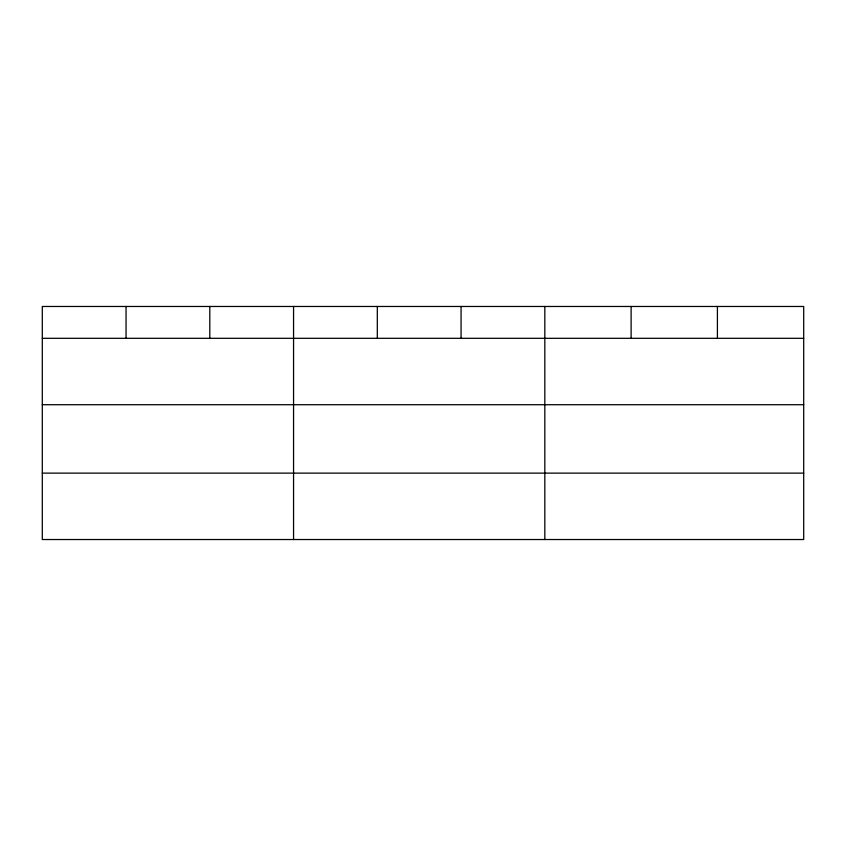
<?xml version="1.0" encoding="UTF-8"?>
<svg xmlns="http://www.w3.org/2000/svg" width="846" height="846" viewBox="0 0 846 846"><rect width="100%" height="100%" fill="white"/><g stroke="black" fill="none" stroke-linecap="round" stroke-linejoin="round"><path stroke-width="1.27" d="M803.7 404.716L803.7 306.474L42.3 306.474L42.3 539.526L803.7 539.526L803.7 404.716L42.3 404.716M42.3 338.315L803.7 338.315M42.3 473.126L803.7 473.126M717.408 306.474L717.408 338.315M631.116 306.474L631.116 338.315M544.824 306.474L544.824 539.526M461.07 306.474L461.07 338.315M377.316 306.474L377.316 338.315M293.562 306.474L293.562 539.526M209.808 306.474L209.808 338.315M126.054 306.474L126.054 338.315"/></g></svg>
